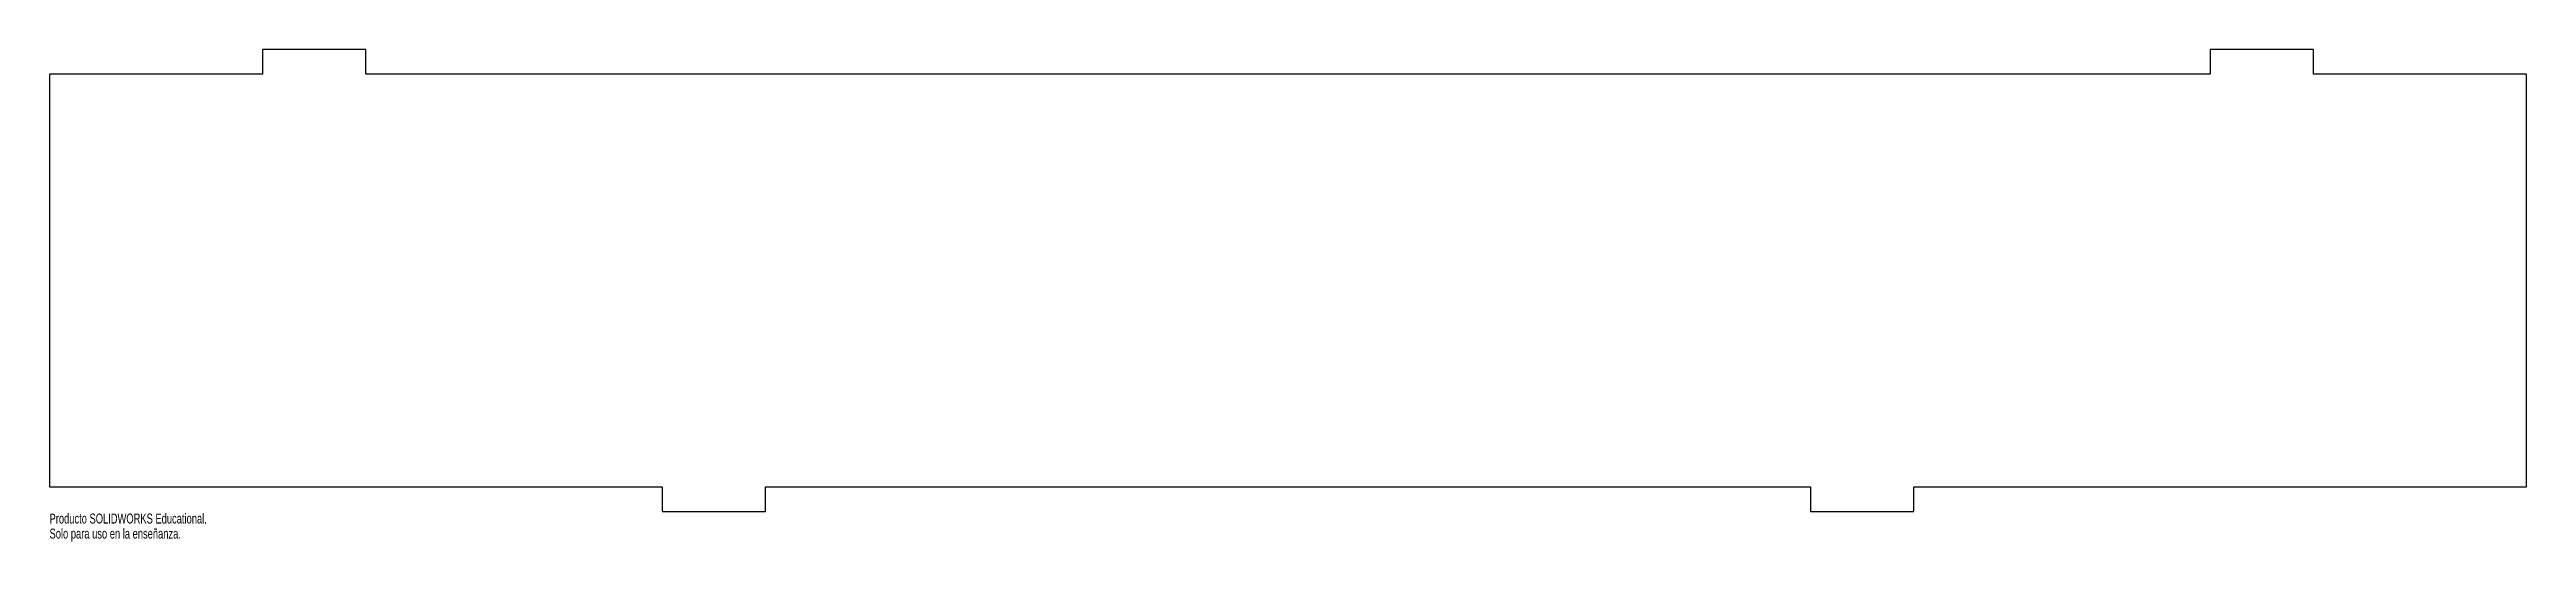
# Model space of a CAD drawing. Header units: millimetres. Extents: x -600 to 600, y -127 to 112.
import ezdxf

# ---------------------------------------------------------------- set-up
doc = ezdxf.new("R2010")
doc.units = ezdxf.units.MM
doc.styles.add('SLDTEXTSTYLE0', font='TXT', dxfattribs={"width": 0.7})

msp = doc.modelspace()

# ---------------------------------------------------------------- linework, layer by layer
at = {"color": 7, "linetype": 'Continuous', "lineweight": 25}
for p, q in [((-446.8, 112), (-496.8, 112)), ((-496.8, 112), (-496.8, 100)), ((-446.8, 100), (-446.8, 112)), ((496.8, 112), (446.8, 112)), ((446.8, 112), (446.8, 100)), ((496.8, 100), (496.8, 112)), ((-496.8, 100), (-600, 100)), ((-600, 100), (-600, -100)), ((446.8, 100), (-446.8, 100)), ((600, 100), (496.8, 100)), ((600, -100), (600, 100)), ((-600, -100), (-303.2, -100)), ((-303.2, -100), (-303.2, -112)), ((-253.2, -112), (-253.2, -100)), ((-253.2, -100), (253.2, -100)), ((253.2, -100), (253.2, -112)), ((303.2, -112), (303.2, -100)), ((303.2, -100), (600, -100)), ((-303.2, -112), (-253.2, -112)), ((253.2, -112), (303.2, -112))]:
    msp.add_line(p, q, dxfattribs=at)

# ---------------------------------------------------------------- texts
at = {"color": 7, "linetype": 'Continuous', "char_height": 4.834, "attachment_point": 1, "style": 'SLDTEXTSTYLE0'}
for s, insert in [('Producto SOLIDWORKS Educational.', (-600, -113)), ('Solo para uso en la enseñanza.', (-600, -120.3))]:
    msp.add_mtext(s, dxfattribs=dict(at, insert=insert))

doc.saveas('drawing.dxf')
